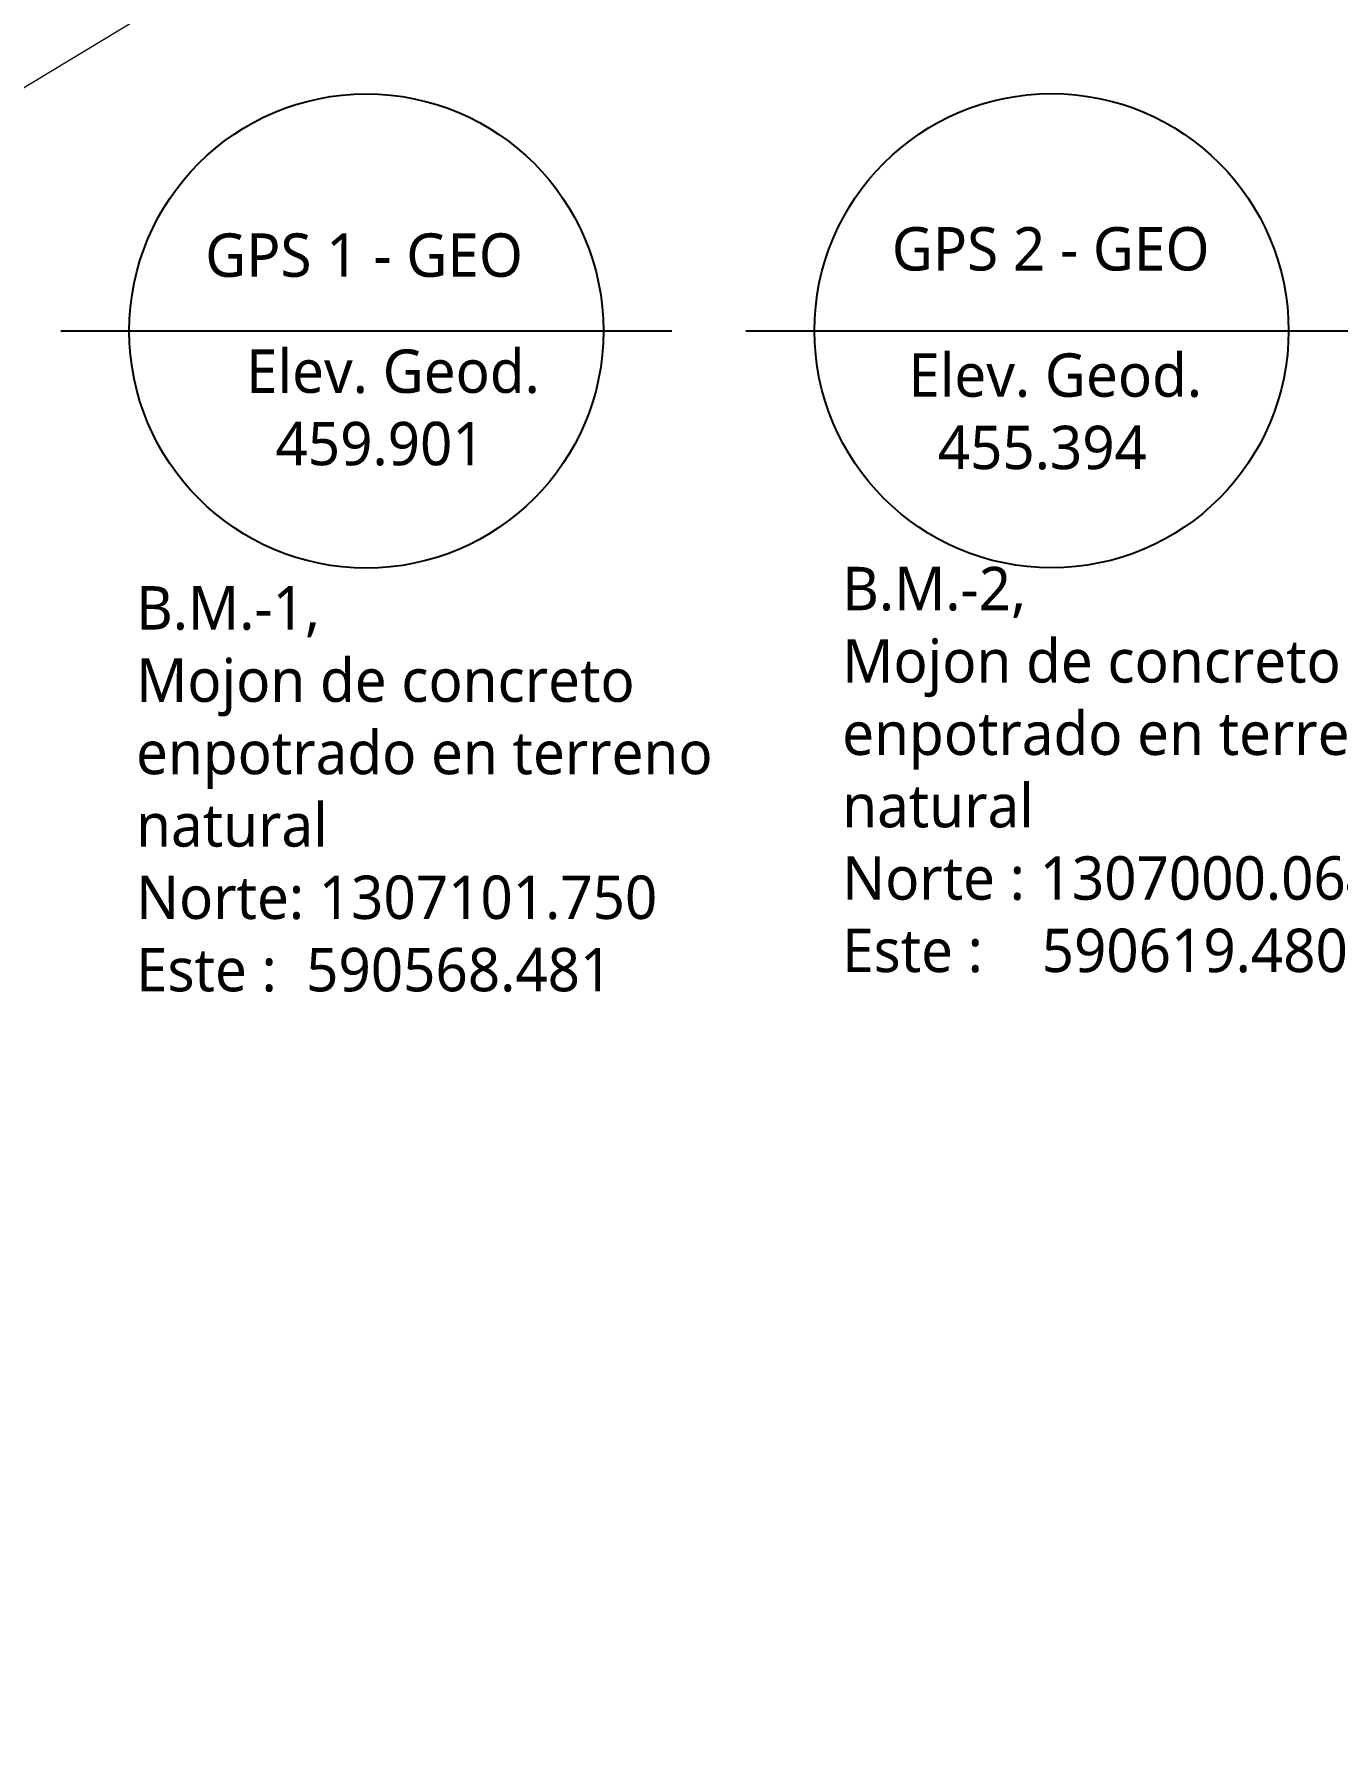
# Model space of a CAD drawing. Header units: millimetres. Extents: x 86 to 591881, y 99 to 1307229.
# Drawn here: x 590716.7 to 590791.8, y 1306927.4 to 1307025.7 of the extents above; entities that cross this region are included whole.
import ezdxf

# ---------------------------------------------------------------- set-up
doc = ezdxf.new("R2010")
doc.units = ezdxf.units.MM
doc.layers.add('_TEXTO', color=3, linetype='Continuous', lineweight=25)
doc.layers.add('LOTES', color=104, linetype='Continuous')
doc.layers.add('Plano', color=7, linetype='Continuous')
doc.styles.add('ST - ETIQUETAS', font='', dxfattribs={"height": 2.5})
doc.styles.get('ST - ETIQUETAS').set_extended_font_data('Roboto Thin')

msp = doc.modelspace()

# ---------------------------------------------------------------- linework, layer by layer
at = {"color": 5}
for centre in [(590735.829, 1307008.57), (590775.289, 1307008.586)]:
    msp.add_circle(centre, 13.654, dxfattribs=at)
at = {"layer": 'LOTES'}
for points in [[(590718.232, 1307008.57), (590753.426, 1307008.57)], [(590757.691, 1307008.586), (590792.886, 1307008.586)]]:
    msp.add_lwpolyline(points, dxfattribs=at)
at = {"layer": 'Plano', "lineweight": 13}
msp.add_lwpolyline([(590642.028, 1306927.436), (590636.665, 1306941.632), (590630.661, 1306958.142), (590625.345, 1306974.048), (590625.215, 1306979.258), (590626.068, 1306983.579), (590635.319, 1306991.724), (590646.78, 1306996.344), (590661.644, 1307001.684), (590680.943, 1307008.218), (590694.311, 1307012.474), (590709.866, 1307018.831), (590728.44, 1307030.05), (590743.795, 1307038.723), (590765.154, 1307052.151), (590782.338, 1307062.911), (590800.634, 1307074.656)], dxfattribs=at)

# ---------------------------------------------------------------- texts
at = {"layer": '_TEXTO', "lineweight": 0, "char_height": 2.5, "attachment_point": 1, "style": 'ST - ETIQUETAS'}
for s, insert, width in [('GPS 1 - GEO', (590726.543, 1307014.19), 24.94335), ('GPS 2 - GEO', (590766.088, 1307014.552), 23.04), ('Elev. Geod.\\P  459.901   ', (590728.901, 1307007.506), 23.04), ('Elev. Geod.\\P  455.394\\P   ', (590767.042, 1307007.283), 23.04), ('B.M.-2, \\PMojon de concreto\\Penpotrado en terreno\\Pnatural \\PNorte : 1307000.064\\PEste :    590619.480', (590763.231, 1306994.989), 41.99086), ('B.M.-1, \\PMojon de concreto\\Penpotrado en terreno\\Pnatural \\PNorte: 1307101.750\\PEste :  590568.481', (590722.563, 1306993.879), 33.09259)]:
    msp.add_mtext(s, dxfattribs=dict(at, insert=insert, width=width))

doc.saveas('drawing.dxf')
